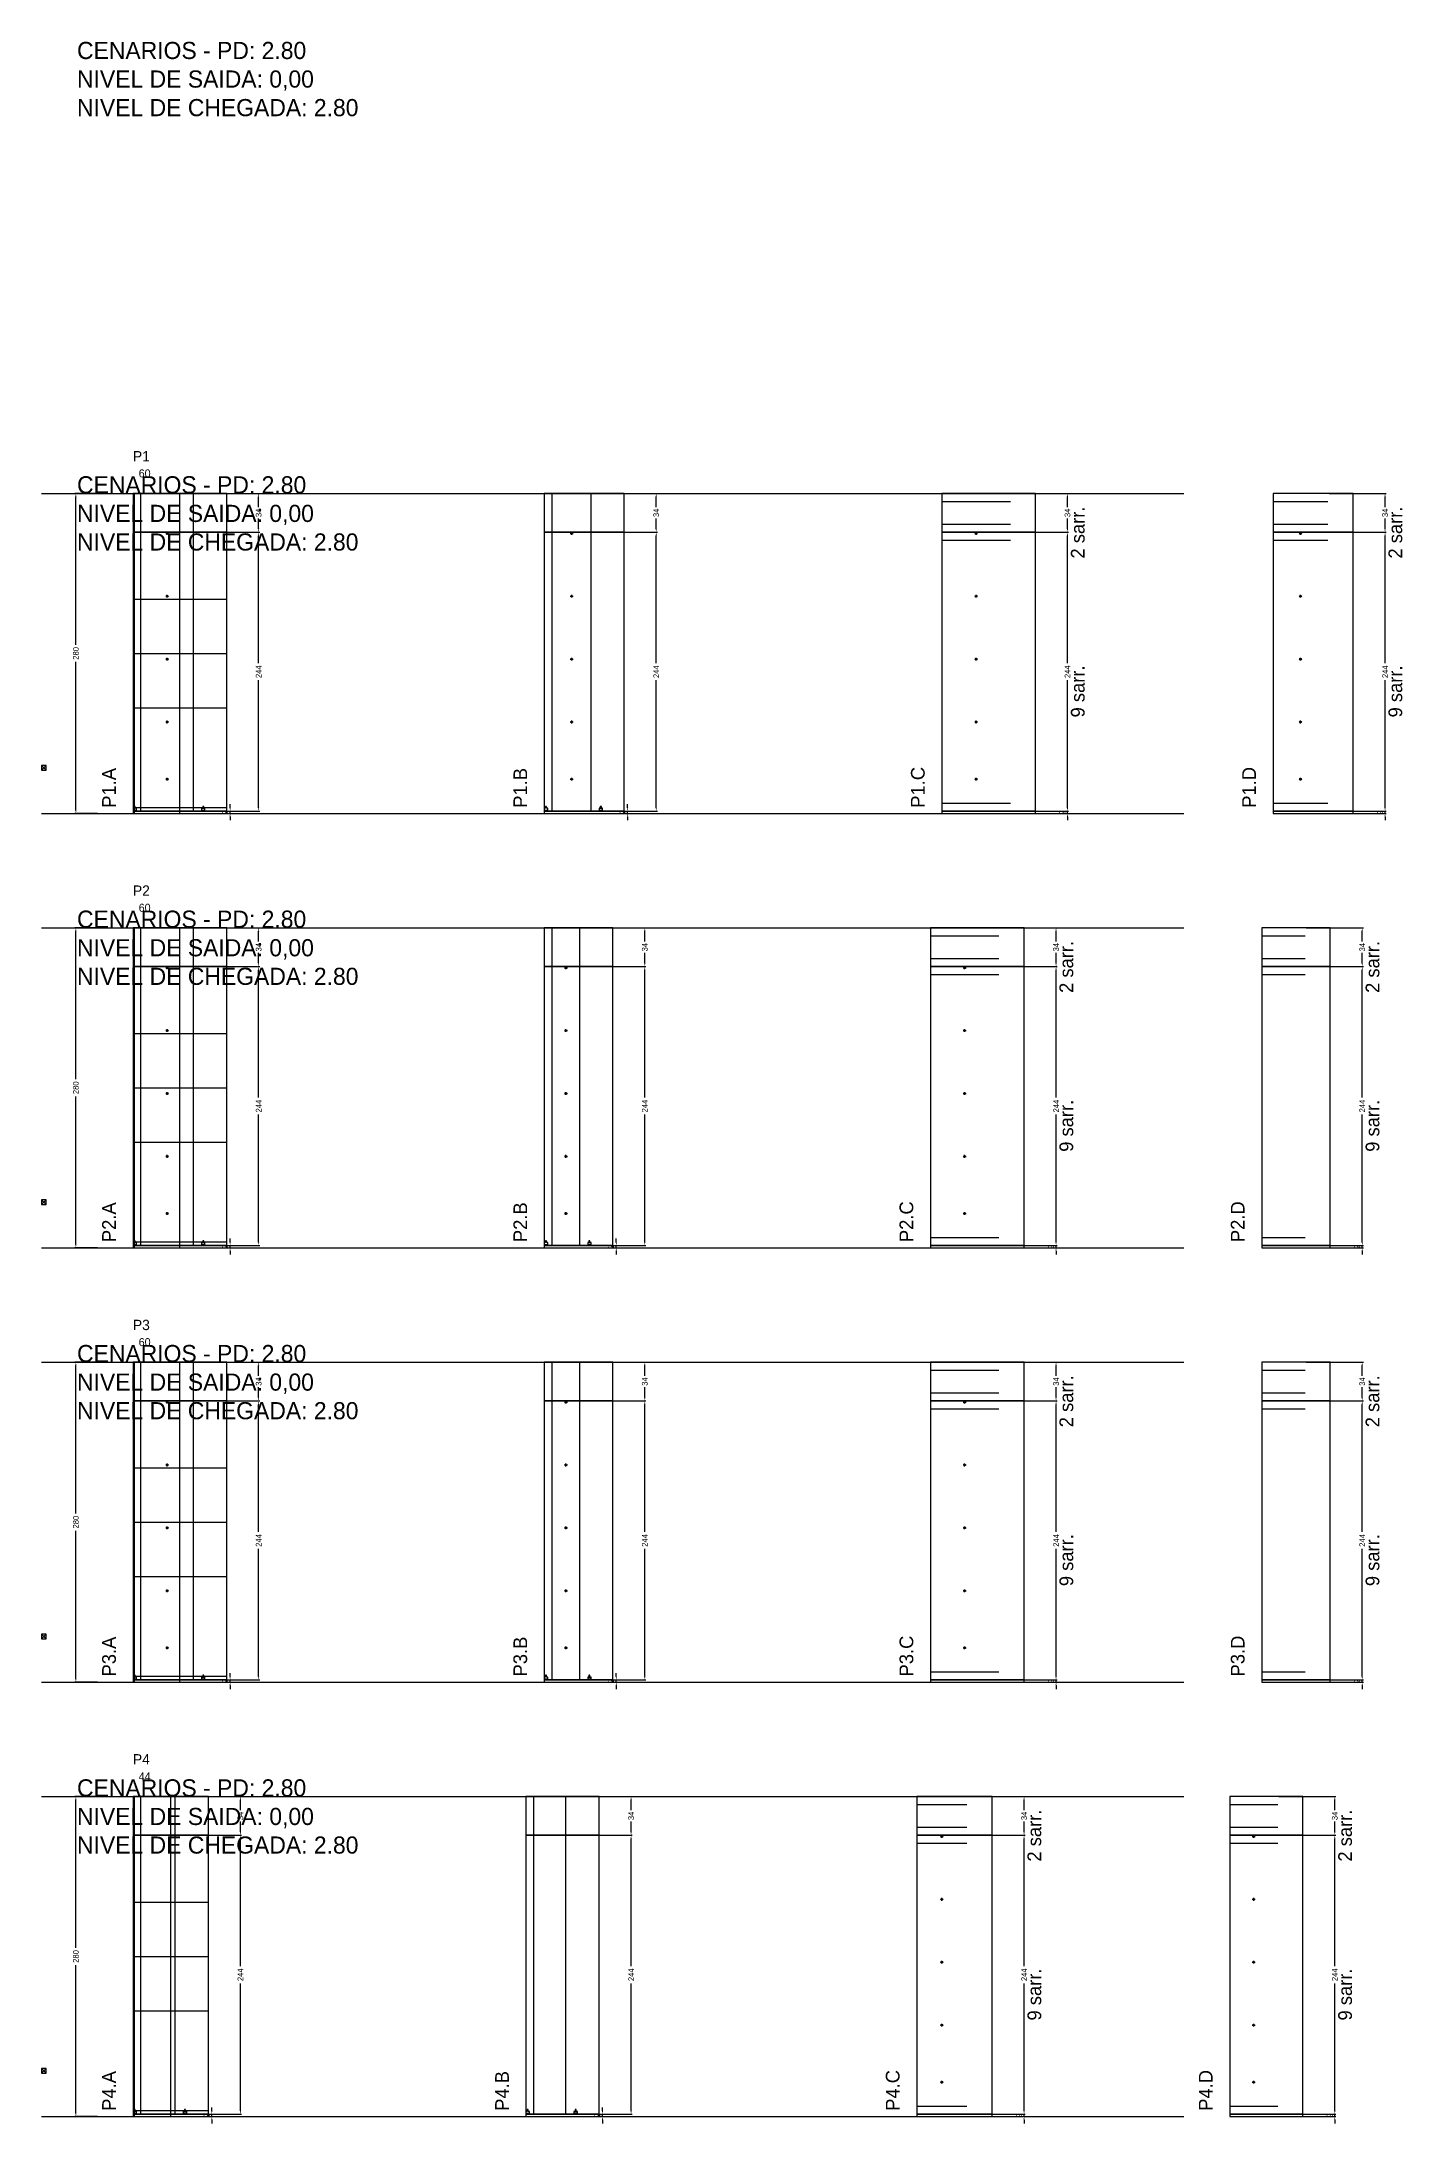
# Model space of a CAD drawing. Header units: centimetres. Extents: x -13000 to 4299, y -7226 to 295.
# Drawn here: x -7000 to -5809, y -1526 to 295 of the extents above; entities that cross this region are included whole.
import ezdxf

# ---------------------------------------------------------------- set-up
doc = ezdxf.new("R2010")
doc.units = ezdxf.units.CM
doc.linetypes.add('DASHED', pattern=[2, -2])
for name, color, linetype in [('CHAPA', 140, 'Continuous'), ('COTA', 241, 'Continuous'), ('COTAS FURACAO', 16, 'Continuous'), ('Madeira', 30, 'Continuous'), ('MEIO_PONT', 160, 'Continuous'), ('NOMENCLATURA', 7, 'Continuous'), ('Nível', 160, 'Continuous'), ('Painéis', 200, 'Continuous'), ('Perfil Metálico', 150, 'Continuous'), ('SARR_2.2x7', 40, 'Continuous'), ('SARRAFO DE PRESSAO', 200, 'Continuous'), ('texto', 7, 'Continuous'), ('TEXTO_GERAL', 7, 'Continuous')]:
    doc.layers.add(name, color=color, linetype=linetype)
doc.dimstyles.new('PAINEL-NOVA', dxfattribs={"dimtxt": 5, "dimasz": 3, "dimexe": 1, "dimexo": 1, "dimgap": 1, "dimtad": 1, "dimcen": 2.5, "dimazin": 3, "dimtfac": 1, "dimtmove": 0, "dimatfit": 3})

# ---------------------------------------------------------------- blocks, each defined once
blk = doc.blocks.new('_CLOSEDFILLED')
at = {"color": 0, "linetype": 'BYBLOCK'}
blk.add_solid([(-1, 0.16), (0, 0), (-1, -0.16)], dxfattribs=at)
blk = doc.blocks.new('*D1')
for p, q in [((-6951, -100), (-6971, -100)), ((-6970, -232.5), (-6970, -103)), ((-6970, -377), (-6970, -247.5)), ((-6951, -380), (-6971, -380))]:
    blk.add_line(p, q)
at = {"layer": 'Defpoints'}
for p in [(-6950, -100), (-6970, -380), (-6950, -380)]:
    blk.add_point(p, dxfattribs=at)
at = {"layer": 'COTA', "xscale": 3, "yscale": 3}
for p, rotation in [((-6970, -100), 90), ((-6970, -380), 270)]:
    blk.add_blockref('_CLOSEDFILLED', p, dxfattribs=dict(at, rotation=rotation))
at = {"layer": 'COTA', "insert": (-6970, -240), "char_height": 5, "attachment_point": 5, "rotation": 90}
blk.add_mtext('280', dxfattribs=at)
blk = doc.blocks.new('MULDURA')
at = {"layer": 'Paineis'}
for p, q in [((0, 0), (4, 4)), ((4, 0), (0, 4))]:
    blk.add_line(p, q, dxfattribs=at)
blk.add_lwpolyline([(0, 0), (4, 0), (4, 4), (0, 4)], close=True, dxfattribs=at)
blk = doc.blocks.new('*D3')
for p, q in [((-6859, -134), (-6809, -134)), ((-6810, -248.5), (-6810, -137)), ((-6810, -375), (-6810, -263.5)), ((-6859, -378), (-6809, -378))]:
    blk.add_line(p, q)
at = {"layer": 'Defpoints'}
for p in [(-6860, -134), (-6860, -378), (-6810, -378)]:
    blk.add_point(p, dxfattribs=at)
at = {"layer": 'COTA', "xscale": 3, "yscale": 3}
for p, rotation in [((-6810, -134), 90), ((-6810, -378), 270)]:
    blk.add_blockref('_CLOSEDFILLED', p, dxfattribs=dict(at, rotation=rotation))
at = {"layer": 'COTA', "insert": (-6810, -256), "char_height": 5, "attachment_point": 5, "rotation": 90}
blk.add_mtext('244', dxfattribs=at)
blk = doc.blocks.new('*D4')
for p, q in [((-6859, -100), (-6809, -100)), ((-6810, -112), (-6810, -103)), ((-6810, -131), (-6810, -122)), ((-6859, -134), (-6809, -134))]:
    blk.add_line(p, q)
at = {"layer": 'Defpoints'}
for p in [(-6860, -100), (-6860, -134), (-6810, -134)]:
    blk.add_point(p, dxfattribs=at)
at = {"layer": 'COTA', "xscale": 3, "yscale": 3}
for p, rotation in [((-6810, -100), 90), ((-6810, -134), 270)]:
    blk.add_blockref('_CLOSEDFILLED', p, dxfattribs=dict(at, rotation=rotation))
at = {"layer": 'COTA', "insert": (-6810, -117), "char_height": 5, "attachment_point": 5, "rotation": 90}
blk.add_mtext('34', dxfattribs=at)
blk = doc.blocks.new('SLIPTEE')
at = {"layer": 'Paineis'}
blk.add_lwpolyline([(0, 0), (3, 0), (3, 1.5), (2, 1.5), (2, 3), (1, 3), (1, 1.5), (0, 1.5)], close=True, dxfattribs=at)
blk = doc.blocks.new('SLIPTDD')
at = {"layer": 'Paineis'}
blk.add_line((0, 1.5), (3, 1.5), dxfattribs=at)
blk.add_lwpolyline([(0, 0), (3, 0), (3, 1.5), (2, 1.5), (2, 3), (1, 3), (1, 1.5), (0, 1.5)], close=True, dxfattribs=at)
blk = doc.blocks.new('furacao')
at = {"layer": 'COTAS FURACAO'}
for p, q in [((-1.2, 0), (1.2, 0)), ((0, -1.2), (0, 1.2))]:
    blk.add_line(p, q, dxfattribs=at)
blk.add_circle((0, 0), 0.8, dxfattribs=at)
blk = doc.blocks.new('*D6')
for p, q in [((-6511, -134), (-6461, -134)), ((-6462, -248.5), (-6462, -137)), ((-6462, -375), (-6462, -263.5)), ((-6511, -378), (-6461, -378))]:
    blk.add_line(p, q)
at = {"layer": 'Defpoints'}
for p in [(-6512, -134), (-6512, -378), (-6462, -378)]:
    blk.add_point(p, dxfattribs=at)
at = {"layer": 'COTA', "xscale": 3, "yscale": 3}
for p, rotation in [((-6462, -134), 90), ((-6462, -378), 270)]:
    blk.add_blockref('_CLOSEDFILLED', p, dxfattribs=dict(at, rotation=rotation))
at = {"layer": 'COTA', "insert": (-6462, -256), "char_height": 5, "attachment_point": 5, "rotation": 90}
blk.add_mtext('244', dxfattribs=at)
blk = doc.blocks.new('*D7')
for p, q in [((-6511, -100), (-6461, -100)), ((-6462, -112), (-6462, -103)), ((-6462, -131), (-6462, -122)), ((-6511, -134), (-6461, -134))]:
    blk.add_line(p, q)
at = {"layer": 'Defpoints'}
for p in [(-6512, -100), (-6512, -134), (-6462, -134)]:
    blk.add_point(p, dxfattribs=at)
at = {"layer": 'COTA', "xscale": 3, "yscale": 3}
for p, rotation in [((-6462, -100), 90), ((-6462, -134), 270)]:
    blk.add_blockref('_CLOSEDFILLED', p, dxfattribs=dict(at, rotation=rotation))
at = {"layer": 'COTA', "insert": (-6462, -117), "char_height": 5, "attachment_point": 5, "rotation": 90}
blk.add_mtext('34', dxfattribs=at)
blk = doc.blocks.new('*D9')
for p, q in [((-6151, -134), (-6101, -134)), ((-6102, -248.5), (-6102, -137)), ((-6102, -375), (-6102, -263.5)), ((-6151, -378), (-6101, -378))]:
    blk.add_line(p, q)
at = {"layer": 'Defpoints'}
for p in [(-6152, -134), (-6152, -378), (-6102, -378)]:
    blk.add_point(p, dxfattribs=at)
at = {"layer": 'COTA', "xscale": 3, "yscale": 3}
for p, rotation in [((-6102, -134), 90), ((-6102, -378), 270)]:
    blk.add_blockref('_CLOSEDFILLED', p, dxfattribs=dict(at, rotation=rotation))
at = {"layer": 'COTA', "insert": (-6102, -256), "char_height": 5, "attachment_point": 5, "rotation": 90}
blk.add_mtext('244', dxfattribs=at)
blk = doc.blocks.new('*D10')
for p, q in [((-6151, -100), (-6101, -100)), ((-6102, -112), (-6102, -103)), ((-6102, -131), (-6102, -122)), ((-6151, -134), (-6101, -134))]:
    blk.add_line(p, q)
at = {"layer": 'Defpoints'}
for p in [(-6152, -100), (-6152, -134), (-6102, -134)]:
    blk.add_point(p, dxfattribs=at)
at = {"layer": 'COTA', "xscale": 3, "yscale": 3}
for p, rotation in [((-6102, -100), 90), ((-6102, -134), 270)]:
    blk.add_blockref('_CLOSEDFILLED', p, dxfattribs=dict(at, rotation=rotation))
at = {"layer": 'COTA', "insert": (-6102, -117), "char_height": 5, "attachment_point": 5, "rotation": 90}
blk.add_mtext('34', dxfattribs=at)
blk = doc.blocks.new('*D12')
for p, q in [((-5873, -134), (-5823, -134)), ((-5824, -248.5), (-5824, -137)), ((-5824, -375), (-5824, -263.5)), ((-5873, -378), (-5823, -378))]:
    blk.add_line(p, q)
at = {"layer": 'Defpoints'}
for p in [(-5874, -134), (-5874, -378), (-5824, -378)]:
    blk.add_point(p, dxfattribs=at)
at = {"layer": 'COTA', "xscale": 3, "yscale": 3}
for p, rotation in [((-5824, -134), 90), ((-5824, -378), 270)]:
    blk.add_blockref('_CLOSEDFILLED', p, dxfattribs=dict(at, rotation=rotation))
at = {"layer": 'COTA', "insert": (-5824, -256), "char_height": 5, "attachment_point": 5, "rotation": 90}
blk.add_mtext('244', dxfattribs=at)
blk = doc.blocks.new('*D13')
for p, q in [((-5873, -100), (-5823, -100)), ((-5824, -112), (-5824, -103)), ((-5824, -131), (-5824, -122)), ((-5873, -134), (-5823, -134))]:
    blk.add_line(p, q)
at = {"layer": 'Defpoints'}
for p in [(-5874, -100), (-5874, -134), (-5824, -134)]:
    blk.add_point(p, dxfattribs=at)
at = {"layer": 'COTA', "xscale": 3, "yscale": 3}
for p, rotation in [((-5824, -100), 90), ((-5824, -134), 270)]:
    blk.add_blockref('_CLOSEDFILLED', p, dxfattribs=dict(at, rotation=rotation))
at = {"layer": 'COTA', "insert": (-5824, -117), "char_height": 5, "attachment_point": 5, "rotation": 90}
blk.add_mtext('34', dxfattribs=at)
blk = doc.blocks.new('*D35')
for p, q in [((-6951, -480), (-6971, -480)), ((-6970, -612.5), (-6970, -483)), ((-6970, -757), (-6970, -627.5)), ((-6951, -760), (-6971, -760))]:
    blk.add_line(p, q)
at = {"layer": 'Defpoints'}
for p in [(-6950, -480), (-6970, -760), (-6950, -760)]:
    blk.add_point(p, dxfattribs=at)
at = {"layer": 'COTA', "xscale": 3, "yscale": 3}
for p, rotation in [((-6970, -480), 90), ((-6970, -760), 270)]:
    blk.add_blockref('_CLOSEDFILLED', p, dxfattribs=dict(at, rotation=rotation))
at = {"layer": 'COTA', "insert": (-6970, -620), "char_height": 5, "attachment_point": 5, "rotation": 90}
blk.add_mtext('280', dxfattribs=at)
blk = doc.blocks.new('*D37')
for p, q in [((-6859, -514), (-6809, -514)), ((-6810, -628.5), (-6810, -517)), ((-6810, -755), (-6810, -643.5)), ((-6859, -758), (-6809, -758))]:
    blk.add_line(p, q)
at = {"layer": 'Defpoints'}
for p in [(-6860, -514), (-6860, -758), (-6810, -758)]:
    blk.add_point(p, dxfattribs=at)
at = {"layer": 'COTA', "xscale": 3, "yscale": 3}
for p, rotation in [((-6810, -514), 90), ((-6810, -758), 270)]:
    blk.add_blockref('_CLOSEDFILLED', p, dxfattribs=dict(at, rotation=rotation))
at = {"layer": 'COTA', "insert": (-6810, -636), "char_height": 5, "attachment_point": 5, "rotation": 90}
blk.add_mtext('244', dxfattribs=at)
blk = doc.blocks.new('*D38')
for p, q in [((-6859, -480), (-6809, -480)), ((-6810, -492), (-6810, -483)), ((-6810, -511), (-6810, -502)), ((-6859, -514), (-6809, -514))]:
    blk.add_line(p, q)
at = {"layer": 'Defpoints'}
for p in [(-6860, -480), (-6860, -514), (-6810, -514)]:
    blk.add_point(p, dxfattribs=at)
at = {"layer": 'COTA', "xscale": 3, "yscale": 3}
for p, rotation in [((-6810, -480), 90), ((-6810, -514), 270)]:
    blk.add_blockref('_CLOSEDFILLED', p, dxfattribs=dict(at, rotation=rotation))
at = {"layer": 'COTA', "insert": (-6810, -497), "char_height": 5, "attachment_point": 5, "rotation": 90}
blk.add_mtext('34', dxfattribs=at)
blk = doc.blocks.new('*D40')
for p, q in [((-6521, -514), (-6471, -514)), ((-6472, -628.5), (-6472, -517)), ((-6472, -755), (-6472, -643.5)), ((-6521, -758), (-6471, -758))]:
    blk.add_line(p, q)
at = {"layer": 'Defpoints'}
for p in [(-6522, -514), (-6522, -758), (-6472, -758)]:
    blk.add_point(p, dxfattribs=at)
at = {"layer": 'COTA', "xscale": 3, "yscale": 3}
for p, rotation in [((-6472, -514), 90), ((-6472, -758), 270)]:
    blk.add_blockref('_CLOSEDFILLED', p, dxfattribs=dict(at, rotation=rotation))
at = {"layer": 'COTA', "insert": (-6472, -636), "char_height": 5, "attachment_point": 5, "rotation": 90}
blk.add_mtext('244', dxfattribs=at)
blk = doc.blocks.new('*D41')
for p, q in [((-6521, -480), (-6471, -480)), ((-6472, -492), (-6472, -483)), ((-6472, -511), (-6472, -502)), ((-6521, -514), (-6471, -514))]:
    blk.add_line(p, q)
at = {"layer": 'Defpoints'}
for p in [(-6522, -480), (-6522, -514), (-6472, -514)]:
    blk.add_point(p, dxfattribs=at)
at = {"layer": 'COTA', "xscale": 3, "yscale": 3}
for p, rotation in [((-6472, -480), 90), ((-6472, -514), 270)]:
    blk.add_blockref('_CLOSEDFILLED', p, dxfattribs=dict(at, rotation=rotation))
at = {"layer": 'COTA', "insert": (-6472, -497), "char_height": 5, "attachment_point": 5, "rotation": 90}
blk.add_mtext('34', dxfattribs=at)
blk = doc.blocks.new('*D43')
for p, q in [((-6161, -514), (-6111, -514)), ((-6112, -628.5), (-6112, -517)), ((-6112, -755), (-6112, -643.5)), ((-6161, -758), (-6111, -758))]:
    blk.add_line(p, q)
at = {"layer": 'Defpoints'}
for p in [(-6162, -514), (-6162, -758), (-6112, -758)]:
    blk.add_point(p, dxfattribs=at)
at = {"layer": 'COTA', "xscale": 3, "yscale": 3}
for p, rotation in [((-6112, -514), 90), ((-6112, -758), 270)]:
    blk.add_blockref('_CLOSEDFILLED', p, dxfattribs=dict(at, rotation=rotation))
at = {"layer": 'COTA', "insert": (-6112, -636), "char_height": 5, "attachment_point": 5, "rotation": 90}
blk.add_mtext('244', dxfattribs=at)
blk = doc.blocks.new('*D44')
for p, q in [((-6161, -480), (-6111, -480)), ((-6112, -492), (-6112, -483)), ((-6112, -511), (-6112, -502)), ((-6161, -514), (-6111, -514))]:
    blk.add_line(p, q)
at = {"layer": 'Defpoints'}
for p in [(-6162, -480), (-6162, -514), (-6112, -514)]:
    blk.add_point(p, dxfattribs=at)
at = {"layer": 'COTA', "xscale": 3, "yscale": 3}
for p, rotation in [((-6112, -480), 90), ((-6112, -514), 270)]:
    blk.add_blockref('_CLOSEDFILLED', p, dxfattribs=dict(at, rotation=rotation))
at = {"layer": 'COTA', "insert": (-6112, -497), "char_height": 5, "attachment_point": 5, "rotation": 90}
blk.add_mtext('34', dxfattribs=at)
blk = doc.blocks.new('*D46')
for p, q in [((-5893, -514), (-5843, -514)), ((-5844, -628.5), (-5844, -517)), ((-5844, -755), (-5844, -643.5)), ((-5893, -758), (-5843, -758))]:
    blk.add_line(p, q)
at = {"layer": 'Defpoints'}
for p in [(-5894, -514), (-5894, -758), (-5844, -758)]:
    blk.add_point(p, dxfattribs=at)
at = {"layer": 'COTA', "xscale": 3, "yscale": 3}
for p, rotation in [((-5844, -514), 90), ((-5844, -758), 270)]:
    blk.add_blockref('_CLOSEDFILLED', p, dxfattribs=dict(at, rotation=rotation))
at = {"layer": 'COTA', "insert": (-5844, -636), "char_height": 5, "attachment_point": 5, "rotation": 90}
blk.add_mtext('244', dxfattribs=at)
blk = doc.blocks.new('*D47')
for p, q in [((-5893, -480), (-5843, -480)), ((-5844, -492), (-5844, -483)), ((-5844, -511), (-5844, -502)), ((-5893, -514), (-5843, -514))]:
    blk.add_line(p, q)
at = {"layer": 'Defpoints'}
for p in [(-5894, -480), (-5894, -514), (-5844, -514)]:
    blk.add_point(p, dxfattribs=at)
at = {"layer": 'COTA', "xscale": 3, "yscale": 3}
for p, rotation in [((-5844, -480), 90), ((-5844, -514), 270)]:
    blk.add_blockref('_CLOSEDFILLED', p, dxfattribs=dict(at, rotation=rotation))
at = {"layer": 'COTA', "insert": (-5844, -497), "char_height": 5, "attachment_point": 5, "rotation": 90}
blk.add_mtext('34', dxfattribs=at)
blk = doc.blocks.new('*D69')
for p, q in [((-6951, -860), (-6971, -860)), ((-6970, -992.5), (-6970, -863)), ((-6970, -1137), (-6970, -1007.5)), ((-6951, -1140), (-6971, -1140))]:
    blk.add_line(p, q)
at = {"layer": 'Defpoints'}
for p in [(-6950, -860), (-6970, -1140), (-6950, -1140)]:
    blk.add_point(p, dxfattribs=at)
at = {"layer": 'COTA', "xscale": 3, "yscale": 3}
for p, rotation in [((-6970, -860), 90), ((-6970, -1140), 270)]:
    blk.add_blockref('_CLOSEDFILLED', p, dxfattribs=dict(at, rotation=rotation))
at = {"layer": 'COTA', "insert": (-6970, -1000), "char_height": 5, "attachment_point": 5, "rotation": 90}
blk.add_mtext('280', dxfattribs=at)
blk = doc.blocks.new('*D71')
for p, q in [((-6859, -894), (-6809, -894)), ((-6810, -1008.5), (-6810, -897)), ((-6810, -1135), (-6810, -1023.5)), ((-6859, -1138), (-6809, -1138))]:
    blk.add_line(p, q)
at = {"layer": 'Defpoints'}
for p in [(-6860, -894), (-6860, -1138), (-6810, -1138)]:
    blk.add_point(p, dxfattribs=at)
at = {"layer": 'COTA', "xscale": 3, "yscale": 3}
for p, rotation in [((-6810, -894), 90), ((-6810, -1138), 270)]:
    blk.add_blockref('_CLOSEDFILLED', p, dxfattribs=dict(at, rotation=rotation))
at = {"layer": 'COTA', "insert": (-6810, -1016), "char_height": 5, "attachment_point": 5, "rotation": 90}
blk.add_mtext('244', dxfattribs=at)
blk = doc.blocks.new('*D72')
for p, q in [((-6859, -860), (-6809, -860)), ((-6810, -872), (-6810, -863)), ((-6810, -891), (-6810, -882)), ((-6859, -894), (-6809, -894))]:
    blk.add_line(p, q)
at = {"layer": 'Defpoints'}
for p in [(-6860, -860), (-6860, -894), (-6810, -894)]:
    blk.add_point(p, dxfattribs=at)
at = {"layer": 'COTA', "xscale": 3, "yscale": 3}
for p, rotation in [((-6810, -860), 90), ((-6810, -894), 270)]:
    blk.add_blockref('_CLOSEDFILLED', p, dxfattribs=dict(at, rotation=rotation))
at = {"layer": 'COTA', "insert": (-6810, -877), "char_height": 5, "attachment_point": 5, "rotation": 90}
blk.add_mtext('34', dxfattribs=at)
blk = doc.blocks.new('*D74')
for p, q in [((-6521, -894), (-6471, -894)), ((-6472, -1008.5), (-6472, -897)), ((-6472, -1135), (-6472, -1023.5)), ((-6521, -1138), (-6471, -1138))]:
    blk.add_line(p, q)
at = {"layer": 'Defpoints'}
for p in [(-6522, -894), (-6522, -1138), (-6472, -1138)]:
    blk.add_point(p, dxfattribs=at)
at = {"layer": 'COTA', "xscale": 3, "yscale": 3}
for p, rotation in [((-6472, -894), 90), ((-6472, -1138), 270)]:
    blk.add_blockref('_CLOSEDFILLED', p, dxfattribs=dict(at, rotation=rotation))
at = {"layer": 'COTA', "insert": (-6472, -1016), "char_height": 5, "attachment_point": 5, "rotation": 90}
blk.add_mtext('244', dxfattribs=at)
blk = doc.blocks.new('*D75')
for p, q in [((-6521, -860), (-6471, -860)), ((-6472, -872), (-6472, -863)), ((-6472, -891), (-6472, -882)), ((-6521, -894), (-6471, -894))]:
    blk.add_line(p, q)
at = {"layer": 'Defpoints'}
for p in [(-6522, -860), (-6522, -894), (-6472, -894)]:
    blk.add_point(p, dxfattribs=at)
at = {"layer": 'COTA', "xscale": 3, "yscale": 3}
for p, rotation in [((-6472, -860), 90), ((-6472, -894), 270)]:
    blk.add_blockref('_CLOSEDFILLED', p, dxfattribs=dict(at, rotation=rotation))
at = {"layer": 'COTA', "insert": (-6472, -877), "char_height": 5, "attachment_point": 5, "rotation": 90}
blk.add_mtext('34', dxfattribs=at)
blk = doc.blocks.new('*D77')
for p, q in [((-6161, -894), (-6111, -894)), ((-6112, -1008.5), (-6112, -897)), ((-6112, -1135), (-6112, -1023.5)), ((-6161, -1138), (-6111, -1138))]:
    blk.add_line(p, q)
at = {"layer": 'Defpoints'}
for p in [(-6162, -894), (-6162, -1138), (-6112, -1138)]:
    blk.add_point(p, dxfattribs=at)
at = {"layer": 'COTA', "xscale": 3, "yscale": 3}
for p, rotation in [((-6112, -894), 90), ((-6112, -1138), 270)]:
    blk.add_blockref('_CLOSEDFILLED', p, dxfattribs=dict(at, rotation=rotation))
at = {"layer": 'COTA', "insert": (-6112, -1016), "char_height": 5, "attachment_point": 5, "rotation": 90}
blk.add_mtext('244', dxfattribs=at)
blk = doc.blocks.new('*D78')
for p, q in [((-6161, -860), (-6111, -860)), ((-6112, -872), (-6112, -863)), ((-6112, -891), (-6112, -882)), ((-6161, -894), (-6111, -894))]:
    blk.add_line(p, q)
at = {"layer": 'Defpoints'}
for p in [(-6162, -860), (-6162, -894), (-6112, -894)]:
    blk.add_point(p, dxfattribs=at)
at = {"layer": 'COTA', "xscale": 3, "yscale": 3}
for p, rotation in [((-6112, -860), 90), ((-6112, -894), 270)]:
    blk.add_blockref('_CLOSEDFILLED', p, dxfattribs=dict(at, rotation=rotation))
at = {"layer": 'COTA', "insert": (-6112, -877), "char_height": 5, "attachment_point": 5, "rotation": 90}
blk.add_mtext('34', dxfattribs=at)
blk = doc.blocks.new('*D80')
for p, q in [((-5893, -894), (-5843, -894)), ((-5844, -1008.5), (-5844, -897)), ((-5844, -1135), (-5844, -1023.5)), ((-5893, -1138), (-5843, -1138))]:
    blk.add_line(p, q)
at = {"layer": 'Defpoints'}
for p in [(-5894, -894), (-5894, -1138), (-5844, -1138)]:
    blk.add_point(p, dxfattribs=at)
at = {"layer": 'COTA', "xscale": 3, "yscale": 3}
for p, rotation in [((-5844, -894), 90), ((-5844, -1138), 270)]:
    blk.add_blockref('_CLOSEDFILLED', p, dxfattribs=dict(at, rotation=rotation))
at = {"layer": 'COTA', "insert": (-5844, -1016), "char_height": 5, "attachment_point": 5, "rotation": 90}
blk.add_mtext('244', dxfattribs=at)
blk = doc.blocks.new('*D81')
for p, q in [((-5893, -860), (-5843, -860)), ((-5844, -872), (-5844, -863)), ((-5844, -891), (-5844, -882)), ((-5893, -894), (-5843, -894))]:
    blk.add_line(p, q)
at = {"layer": 'Defpoints'}
for p in [(-5894, -860), (-5894, -894), (-5844, -894)]:
    blk.add_point(p, dxfattribs=at)
at = {"layer": 'COTA', "xscale": 3, "yscale": 3}
for p, rotation in [((-5844, -860), 90), ((-5844, -894), 270)]:
    blk.add_blockref('_CLOSEDFILLED', p, dxfattribs=dict(at, rotation=rotation))
at = {"layer": 'COTA', "insert": (-5844, -877), "char_height": 5, "attachment_point": 5, "rotation": 90}
blk.add_mtext('34', dxfattribs=at)
blk = doc.blocks.new('*D103')
for p, q in [((-6951, -1240), (-6971, -1240)), ((-6970, -1372.5), (-6970, -1243)), ((-6970, -1517), (-6970, -1387.5)), ((-6951, -1520), (-6971, -1520))]:
    blk.add_line(p, q)
at = {"layer": 'Defpoints'}
for p in [(-6950, -1240), (-6970, -1520), (-6950, -1520)]:
    blk.add_point(p, dxfattribs=at)
at = {"layer": 'COTA', "xscale": 3, "yscale": 3}
for p, rotation in [((-6970, -1240), 90), ((-6970, -1520), 270)]:
    blk.add_blockref('_CLOSEDFILLED', p, dxfattribs=dict(at, rotation=rotation))
at = {"layer": 'COTA', "insert": (-6970, -1380), "char_height": 5, "attachment_point": 5, "rotation": 90}
blk.add_mtext('280', dxfattribs=at)
blk = doc.blocks.new('*D105')
for p, q in [((-6875, -1274), (-6825, -1274)), ((-6826, -1388.5), (-6826, -1277)), ((-6826, -1515), (-6826, -1403.5)), ((-6875, -1518), (-6825, -1518))]:
    blk.add_line(p, q)
at = {"layer": 'Defpoints'}
for p in [(-6876, -1274), (-6876, -1518), (-6826, -1518)]:
    blk.add_point(p, dxfattribs=at)
at = {"layer": 'COTA', "xscale": 3, "yscale": 3}
for p, rotation in [((-6826, -1274), 90), ((-6826, -1518), 270)]:
    blk.add_blockref('_CLOSEDFILLED', p, dxfattribs=dict(at, rotation=rotation))
at = {"layer": 'COTA', "insert": (-6826, -1396), "char_height": 5, "attachment_point": 5, "rotation": 90}
blk.add_mtext('244', dxfattribs=at)
blk = doc.blocks.new('*D106')
for p, q in [((-6875, -1240), (-6825, -1240)), ((-6826, -1252), (-6826, -1243)), ((-6875, -1274), (-6825, -1274)), ((-6826, -1271), (-6826, -1262))]:
    blk.add_line(p, q)
at = {"layer": 'Defpoints'}
for p in [(-6876, -1240), (-6876, -1274), (-6826, -1274)]:
    blk.add_point(p, dxfattribs=at)
at = {"layer": 'COTA', "xscale": 3, "yscale": 3}
for p, rotation in [((-6826, -1240), 90), ((-6826, -1274), 270)]:
    blk.add_blockref('_CLOSEDFILLED', p, dxfattribs=dict(at, rotation=rotation))
at = {"layer": 'COTA', "insert": (-6826, -1257), "char_height": 5, "attachment_point": 5, "rotation": 90}
blk.add_mtext('34', dxfattribs=at)
blk = doc.blocks.new('*D108')
for p, q in [((-6533, -1274), (-6483, -1274)), ((-6484, -1388.5), (-6484, -1277)), ((-6484, -1515), (-6484, -1403.5)), ((-6533, -1518), (-6483, -1518))]:
    blk.add_line(p, q)
at = {"layer": 'Defpoints'}
for p in [(-6534, -1274), (-6534, -1518), (-6484, -1518)]:
    blk.add_point(p, dxfattribs=at)
at = {"layer": 'COTA', "xscale": 3, "yscale": 3}
for p, rotation in [((-6484, -1274), 90), ((-6484, -1518), 270)]:
    blk.add_blockref('_CLOSEDFILLED', p, dxfattribs=dict(at, rotation=rotation))
at = {"layer": 'COTA', "insert": (-6484, -1396), "char_height": 5, "attachment_point": 5, "rotation": 90}
blk.add_mtext('244', dxfattribs=at)
blk = doc.blocks.new('*D109')
for p, q in [((-6533, -1240), (-6483, -1240)), ((-6484, -1252), (-6484, -1243)), ((-6533, -1274), (-6483, -1274)), ((-6484, -1271), (-6484, -1262))]:
    blk.add_line(p, q)
at = {"layer": 'Defpoints'}
for p in [(-6534, -1240), (-6534, -1274), (-6484, -1274)]:
    blk.add_point(p, dxfattribs=at)
at = {"layer": 'COTA', "xscale": 3, "yscale": 3}
for p, rotation in [((-6484, -1240), 90), ((-6484, -1274), 270)]:
    blk.add_blockref('_CLOSEDFILLED', p, dxfattribs=dict(at, rotation=rotation))
at = {"layer": 'COTA', "insert": (-6484, -1257), "char_height": 5, "attachment_point": 5, "rotation": 90}
blk.add_mtext('34', dxfattribs=at)
blk = doc.blocks.new('*D111')
for p, q in [((-6189, -1274), (-6139, -1274)), ((-6140, -1388.5), (-6140, -1277)), ((-6140, -1515), (-6140, -1403.5)), ((-6189, -1518), (-6139, -1518))]:
    blk.add_line(p, q)
at = {"layer": 'Defpoints'}
for p in [(-6190, -1274), (-6190, -1518), (-6140, -1518)]:
    blk.add_point(p, dxfattribs=at)
at = {"layer": 'COTA', "xscale": 3, "yscale": 3}
for p, rotation in [((-6140, -1274), 90), ((-6140, -1518), 270)]:
    blk.add_blockref('_CLOSEDFILLED', p, dxfattribs=dict(at, rotation=rotation))
at = {"layer": 'COTA', "insert": (-6140, -1396), "char_height": 5, "attachment_point": 5, "rotation": 90}
blk.add_mtext('244', dxfattribs=at)
blk = doc.blocks.new('*D112')
for p, q in [((-6189, -1240), (-6139, -1240)), ((-6140, -1252), (-6140, -1243)), ((-6189, -1274), (-6139, -1274)), ((-6140, -1271), (-6140, -1262))]:
    blk.add_line(p, q)
at = {"layer": 'Defpoints'}
for p in [(-6190, -1240), (-6190, -1274), (-6140, -1274)]:
    blk.add_point(p, dxfattribs=at)
at = {"layer": 'COTA', "xscale": 3, "yscale": 3}
for p, rotation in [((-6140, -1240), 90), ((-6140, -1274), 270)]:
    blk.add_blockref('_CLOSEDFILLED', p, dxfattribs=dict(at, rotation=rotation))
at = {"layer": 'COTA', "insert": (-6140, -1257), "char_height": 5, "attachment_point": 5, "rotation": 90}
blk.add_mtext('34', dxfattribs=at)
blk = doc.blocks.new('*D114')
for p, q in [((-5917, -1274), (-5867, -1274)), ((-5868, -1388.5), (-5868, -1277)), ((-5868, -1515), (-5868, -1403.5)), ((-5917, -1518), (-5867, -1518))]:
    blk.add_line(p, q)
at = {"layer": 'Defpoints'}
for p in [(-5918, -1274), (-5918, -1518), (-5868, -1518)]:
    blk.add_point(p, dxfattribs=at)
at = {"layer": 'COTA', "xscale": 3, "yscale": 3}
for p, rotation in [((-5868, -1274), 90), ((-5868, -1518), 270)]:
    blk.add_blockref('_CLOSEDFILLED', p, dxfattribs=dict(at, rotation=rotation))
at = {"layer": 'COTA', "insert": (-5868, -1396), "char_height": 5, "attachment_point": 5, "rotation": 90}
blk.add_mtext('244', dxfattribs=at)
blk = doc.blocks.new('*D115')
for p, q in [((-5917, -1240), (-5867, -1240)), ((-5868, -1252), (-5868, -1243)), ((-5917, -1274), (-5867, -1274)), ((-5868, -1271), (-5868, -1262))]:
    blk.add_line(p, q)
at = {"layer": 'Defpoints'}
for p in [(-5918, -1240), (-5918, -1274), (-5868, -1274)]:
    blk.add_point(p, dxfattribs=at)
at = {"layer": 'COTA', "xscale": 3, "yscale": 3}
for p, rotation in [((-5868, -1240), 90), ((-5868, -1274), 270)]:
    blk.add_blockref('_CLOSEDFILLED', p, dxfattribs=dict(at, rotation=rotation))
at = {"layer": 'COTA', "insert": (-5868, -1257), "char_height": 5, "attachment_point": 5, "rotation": 90}
blk.add_mtext('34', dxfattribs=at)

msp = doc.modelspace()

# ---------------------------------------------------------------- linework, layer by layer
at = {"layer": 'CHAPA'}
for points in [[(-6920, -380), (-6918.8, -380), (-6918.8, -100), (-6920, -100)], [(-6920, -760), (-6918.8, -760), (-6918.8, -480), (-6920, -480)], [(-6920, -1140), (-6918.8, -1140), (-6918.8, -860), (-6920, -860)], [(-6920, -1520), (-6918.8, -1520), (-6918.8, -1240), (-6920, -1240)]]:
    msp.add_lwpolyline(points, close=True, dxfattribs=at)
at = {"layer": 'Madeira'}
for points in [[(-6920, -192.4), (-6838, -192.4)], [(-6920, -287.6), (-6838, -287.6)], [(-6920, -572.4), (-6838, -572.4)], [(-6920, -667.6), (-6838, -667.6)], [(-6920, -952.4), (-6838, -952.4)], [(-6920, -1047.6), (-6838, -1047.6)], [(-6920, -1332.4), (-6854, -1332.4)], [(-6920, -1427.6), (-6854, -1427.6)]]:
    msp.add_lwpolyline(points, dxfattribs=at)
at = {"layer": 'MEIO_PONT'}
for points in [[(-6920, -240), (-6838, -240)], [(-6920, -620), (-6838, -620)], [(-6920, -1000), (-6838, -1000)], [(-6920, -1380), (-6854, -1380)]]:
    msp.add_lwpolyline(points, dxfattribs=at)
at = {"layer": 'Nível', "linetype": 'DASHED'}
for points in [[(-7000, -100), (-6000, -100)], [(-7000, -380), (-6000, -380)], [(-7000, -480), (-6000, -480)], [(-7000, -760), (-6000, -760)], [(-7000, -860), (-6000, -860)], [(-7000, -1140), (-6000, -1140)], [(-7000, -1240), (-6000, -1240)], [(-7000, -1520), (-6000, -1520)]]:
    msp.add_lwpolyline(points, dxfattribs=at)
at = {"layer": 'Painéis'}
for points in [[(-6920, -134), (-6838, -134), (-6838, -100), (-6920, -100)], [(-6920, -380), (-6838, -380), (-6838, -100), (-6920, -100)], [(-6560, -134), (-6490, -134), (-6490, -100), (-6560, -100)], [(-6212, -134), (-6130, -134), (-6130, -100), (-6212, -100)], [(-5922, -134), (-5852, -134), (-5852, -100), (-5922, -100)], [(-6920, -378), (-6838, -378), (-6838, -134), (-6920, -134)], [(-6560, -378), (-6490, -378), (-6490, -134), (-6560, -134)], [(-6212, -378), (-6130, -378), (-6130, -134), (-6212, -134)], [(-5922, -378), (-5852, -378), (-5852, -134), (-5922, -134)], [(-6920, -380), (-6838, -380), (-6838, -378), (-6920, -378)], [(-6560, -380), (-6490, -380), (-6490, -378), (-6560, -378)], [(-6212, -380), (-6130, -380), (-6130, -378), (-6212, -378)], [(-5922, -380), (-5852, -380), (-5852, -378), (-5922, -378)], [(-6920, -514), (-6838, -514), (-6838, -480), (-6920, -480)], [(-6920, -760), (-6838, -760), (-6838, -480), (-6920, -480)], [(-6560, -514), (-6500, -514), (-6500, -480), (-6560, -480)], [(-6222, -514), (-6140, -514), (-6140, -480), (-6222, -480)], [(-5932, -514), (-5872, -514), (-5872, -480), (-5932, -480)], [(-6920, -758), (-6838, -758), (-6838, -514), (-6920, -514)], [(-6560, -758), (-6500, -758), (-6500, -514), (-6560, -514)], [(-6222, -758), (-6140, -758), (-6140, -514), (-6222, -514)], [(-5932, -758), (-5872, -758), (-5872, -514), (-5932, -514)], [(-6920, -760), (-6838, -760), (-6838, -758), (-6920, -758)], [(-6560, -760), (-6500, -760), (-6500, -758), (-6560, -758)], [(-6222, -760), (-6140, -760), (-6140, -758), (-6222, -758)], [(-5932, -760), (-5872, -760), (-5872, -758), (-5932, -758)], [(-6920, -894), (-6838, -894), (-6838, -860), (-6920, -860)], [(-6920, -1140), (-6838, -1140), (-6838, -860), (-6920, -860)], [(-6560, -894), (-6500, -894), (-6500, -860), (-6560, -860)], [(-6222, -894), (-6140, -894), (-6140, -860), (-6222, -860)], [(-5932, -894), (-5872, -894), (-5872, -860), (-5932, -860)], [(-6920, -1138), (-6838, -1138), (-6838, -894), (-6920, -894)], [(-6560, -1138), (-6500, -1138), (-6500, -894), (-6560, -894)], [(-6222, -1138), (-6140, -1138), (-6140, -894), (-6222, -894)], [(-5932, -1138), (-5872, -1138), (-5872, -894), (-5932, -894)], [(-6920, -1140), (-6838, -1140), (-6838, -1138), (-6920, -1138)], [(-6560, -1140), (-6500, -1140), (-6500, -1138), (-6560, -1138)], [(-6222, -1140), (-6140, -1140), (-6140, -1138), (-6222, -1138)], [(-5932, -1140), (-5872, -1140), (-5872, -1138), (-5932, -1138)], [(-6920, -1274), (-6854, -1274), (-6854, -1240), (-6920, -1240)], [(-6920, -1520), (-6854, -1520), (-6854, -1240), (-6920, -1240)], [(-6576, -1274), (-6512, -1274), (-6512, -1240), (-6576, -1240)], [(-6234, -1274), (-6168, -1274), (-6168, -1240), (-6234, -1240)], [(-5960, -1274), (-5896, -1274), (-5896, -1240), (-5960, -1240)], [(-6920, -1518), (-6854, -1518), (-6854, -1274), (-6920, -1274)], [(-6576, -1518), (-6512, -1518), (-6512, -1274), (-6576, -1274)], [(-6234, -1518), (-6168, -1518), (-6168, -1274), (-6234, -1274)], [(-5960, -1518), (-5896, -1518), (-5896, -1274), (-5960, -1274)], [(-6920, -1520), (-6854, -1520), (-6854, -1518), (-6920, -1518)], [(-6576, -1520), (-6512, -1520), (-6512, -1518), (-6576, -1518)], [(-6234, -1520), (-6168, -1520), (-6168, -1518), (-6234, -1518)], [(-5960, -1520), (-5896, -1520), (-5896, -1518), (-5960, -1518)]]:
    msp.add_lwpolyline(points, close=True, dxfattribs=at)
at = {"layer": 'Perfil Metálico'}
for p, q in [((-6879, -380), (-6879, -100)), ((-6879, -760), (-6879, -480)), ((-6879, -1140), (-6879, -860)), ((-6887, -1520), (-6887, -1240))]:
    msp.add_line(p, q, dxfattribs=at)
at = {"layer": 'SARR_2.2x7'}
for points in [[(-6913, -134), (-6913, -100)], [(-6867, -134), (-6867, -100)], [(-6553, -134), (-6553, -100)], [(-6519, -134), (-6519, -100)], [(-6212, -107), (-6152, -107)], [(-5922, -107), (-5874, -107)], [(-6212, -127), (-6152, -127)], [(-5922, -127), (-5874, -127)], [(-6212, -141), (-6152, -141)], [(-5922, -141), (-5874, -141)], [(-6212, -371), (-6152, -371)], [(-5922, -371), (-5874, -371)], [(-6913, -514), (-6913, -480)], [(-6867, -514), (-6867, -480)], [(-6553, -514), (-6553, -480)], [(-6529, -514), (-6529, -480)], [(-6222, -487), (-6162, -487)], [(-5932, -487), (-5894, -487)], [(-6222, -507), (-6162, -507)], [(-5932, -507), (-5894, -507)], [(-6222, -521), (-6162, -521)], [(-5932, -521), (-5894, -521)], [(-6222, -751), (-6162, -751)], [(-5932, -751), (-5894, -751)], [(-6913, -894), (-6913, -860)], [(-6867, -894), (-6867, -860)], [(-6553, -894), (-6553, -860)], [(-6529, -894), (-6529, -860)], [(-6222, -867), (-6162, -867)], [(-5932, -867), (-5894, -867)], [(-6222, -887), (-6162, -887)], [(-5932, -887), (-5894, -887)], [(-6222, -901), (-6162, -901)], [(-5932, -901), (-5894, -901)], [(-6222, -1131), (-6162, -1131)], [(-5932, -1131), (-5894, -1131)], [(-6913, -1274), (-6913, -1240)], [(-6883, -1274), (-6883, -1240)], [(-6569, -1274), (-6569, -1240)], [(-6541, -1274), (-6541, -1240)], [(-6234, -1247), (-6190, -1247)], [(-5960, -1247), (-5918, -1247)], [(-6234, -1267), (-6190, -1267)], [(-5960, -1267), (-5918, -1267)], [(-6234, -1281), (-6190, -1281)], [(-5960, -1281), (-5918, -1281)], [(-6234, -1511), (-6190, -1511)], [(-5960, -1511), (-5918, -1511)]]:
    msp.add_lwpolyline(points, dxfattribs=at)
at = {"layer": 'SARR_2.2x7', "linetype": 'DASHED'}
for points in [[(-6913, -378), (-6913, -134)], [(-6867, -378), (-6867, -134)], [(-6553, -378), (-6553, -134)], [(-6519, -378), (-6519, -134)], [(-6913, -758), (-6913, -514)], [(-6867, -758), (-6867, -514)], [(-6553, -758), (-6553, -514)], [(-6529, -758), (-6529, -514)], [(-6913, -1138), (-6913, -894)], [(-6867, -1138), (-6867, -894)], [(-6553, -1138), (-6553, -894)], [(-6529, -1138), (-6529, -894)], [(-6913, -1518), (-6913, -1274)], [(-6883, -1518), (-6883, -1274)], [(-6569, -1518), (-6569, -1274)], [(-6541, -1518), (-6541, -1274)]]:
    msp.add_lwpolyline(points, dxfattribs=at)
at = {"layer": 'SARRAFO DE PRESSAO'}
for points in [[(-6920, -380), (-6838, -380), (-6838, -375), (-6920, -375)], [(-6920, -760), (-6838, -760), (-6838, -755), (-6920, -755)], [(-6920, -1140), (-6838, -1140), (-6838, -1135), (-6920, -1135)], [(-6920, -1520), (-6854, -1520), (-6854, -1515), (-6920, -1515)]]:
    msp.add_lwpolyline(points, close=True, dxfattribs=at)

# ---------------------------------------------------------------- block references
at = {"layer": 'COTA'}
for name, p in [('furacao', (-6890, -135)), ('furacao', (-6536, -135)), ('furacao', (-6182, -135)), ('furacao', (-5898, -135)), ('furacao', (-6890, -190)), ('furacao', (-6536, -190)), ('furacao', (-6182, -190)), ('furacao', (-5898, -190)), ('furacao', (-6890, -245)), ('furacao', (-6536, -245)), ('furacao', (-6182, -245)), ('furacao', (-5898, -245)), ('furacao', (-6890, -300)), ('furacao', (-6536, -300)), ('furacao', (-6182, -300)), ('furacao', (-5898, -300)), ('MULDURA', (-7000, -342)), ('furacao', (-6890, -350)), ('furacao', (-6536, -350)), ('furacao', (-6182, -350)), ('furacao', (-5898, -350)), ('SLIPTEE', (-6920, -377)), ('SLIPTDD', (-6860, -377)), ('SLIPTEE', (-6560, -377)), ('SLIPTDD', (-6512, -377)), ('furacao', (-6890, -515)), ('furacao', (-6541, -515)), ('furacao', (-6192, -515)), ('furacao', (-6890, -570)), ('furacao', (-6541, -570)), ('furacao', (-6192, -570)), ('furacao', (-6890, -625)), ('furacao', (-6541, -625)), ('furacao', (-6192, -625)), ('furacao', (-6890, -680)), ('furacao', (-6541, -680)), ('furacao', (-6192, -680)), ('MULDURA', (-7000, -722)), ('furacao', (-6890, -730)), ('furacao', (-6541, -730)), ('furacao', (-6192, -730)), ('SLIPTEE', (-6920, -757)), ('SLIPTDD', (-6860, -757)), ('SLIPTEE', (-6560, -757)), ('SLIPTDD', (-6522, -757)), ('furacao', (-6890, -895)), ('furacao', (-6541, -895)), ('furacao', (-6192, -895)), ('furacao', (-6890, -950)), ('furacao', (-6541, -950)), ('furacao', (-6192, -950)), ('furacao', (-6890, -1005)), ('furacao', (-6541, -1005)), ('furacao', (-6192, -1005)), ('furacao', (-6890, -1060)), ('furacao', (-6541, -1060)), ('furacao', (-6192, -1060)), ('MULDURA', (-7000, -1102)), ('furacao', (-6890, -1110)), ('furacao', (-6541, -1110)), ('furacao', (-6192, -1110)), ('SLIPTEE', (-6920, -1137)), ('SLIPTDD', (-6860, -1137)), ('SLIPTEE', (-6560, -1137)), ('SLIPTDD', (-6522, -1137)), ('furacao', (-6212, -1275)), ('furacao', (-5939, -1275)), ('furacao', (-6212, -1330)), ('furacao', (-5939, -1330)), ('furacao', (-6212, -1385)), ('furacao', (-5939, -1385)), ('furacao', (-6212, -1440)), ('furacao', (-5939, -1440)), ('MULDURA', (-7000, -1482)), ('furacao', (-6212, -1490)), ('furacao', (-5939, -1490)), ('SLIPTEE', (-6920, -1517)), ('SLIPTDD', (-6876, -1517)), ('SLIPTEE', (-6576, -1517)), ('SLIPTDD', (-6534, -1517))]:
    msp.add_blockref(name, p, dxfattribs=at)

# ---------------------------------------------------------------- texts
at = {"layer": 'NOMENCLATURA'}
for s, p in [('CENARIOS - PD: 2.80', (-6969, 280)), ('NIVEL DE SAIDA: 0,00', (-6969, 255)), ('NIVEL DE CHEGADA: 2.80', (-6969, 230)), ('CENARIOS - PD: 2.80', (-6969, -100)), ('NIVEL DE SAIDA: 0,00', (-6969, -125)), ('NIVEL DE CHEGADA: 2.80', (-6969, -150)), ('CENARIOS - PD: 2.80', (-6969, -480)), ('NIVEL DE SAIDA: 0,00', (-6969, -505)), ('NIVEL DE CHEGADA: 2.80', (-6969, -530)), ('CENARIOS - PD: 2.80', (-6969, -860)), ('NIVEL DE SAIDA: 0,00', (-6969, -885)), ('NIVEL DE CHEGADA: 2.80', (-6969, -910)), ('CENARIOS - PD: 2.80', (-6969, -1240)), ('NIVEL DE SAIDA: 0,00', (-6969, -1265)), ('NIVEL DE CHEGADA: 2.80', (-6969, -1290))]:
    msp.add_text(s, height=15, dxfattribs=at).set_placement(p)
for s, p in [('2 sarr.', (-6087, -157)), ('2 sarr.', (-5809, -157)), ('9 sarr.', (-6087, -296)), ('9 sarr.', (-5809, -296)), ('P1.A', (-6935, -375)), ('P1.B', (-6575, -375)), ('P1.C', (-6227, -375)), ('P1.D', (-5937, -375)), ('2 sarr.', (-6097, -537)), ('2 sarr.', (-5829, -537)), ('9 sarr.', (-6097, -676)), ('9 sarr.', (-5829, -676)), ('P2.A', (-6935, -755)), ('P2.B', (-6575, -755)), ('P2.C', (-6237, -755)), ('P2.D', (-5947, -755)), ('2 sarr.', (-6097, -917)), ('2 sarr.', (-5829, -917)), ('9 sarr.', (-6097, -1056)), ('9 sarr.', (-5829, -1056)), ('P3.A', (-6935, -1135)), ('P3.B', (-6575, -1135)), ('P3.C', (-6237, -1135)), ('P3.D', (-5947, -1135)), ('2 sarr.', (-6125, -1297)), ('2 sarr.', (-5853, -1297)), ('9 sarr.', (-6125, -1436)), ('9 sarr.', (-5853, -1436)), ('P4.A', (-6935, -1515)), ('P4.B', (-6591, -1515)), ('P4.C', (-6249, -1515)), ('P4.D', (-5975, -1515))]:
    msp.add_text(s, height=12, rotation=90, dxfattribs=at).set_placement(p)
at = {"layer": 'texto'}
for s, p in [('60', (-6915, -86)), ('60', (-6915, -466)), ('60', (-6915, -846)), ('44', (-6915, -1226))]:
    msp.add_text(s, height=7, dxfattribs=at).set_placement(p)
at = {"layer": 'TEXTO_GERAL'}
for s, p in [('P1', (-6920, -72)), ('P2', (-6920, -452)), ('P3', (-6920, -832)), ('P4', (-6920, -1212))]:
    msp.add_text(s, height=9, dxfattribs=at).set_placement(p)

# ---------------------------------------------------------------- dimensions: what is measured, and where the dimension line sits
at = {"layer": 'COTA'}
for base, p1, p2, picture, middle in [((-6970, -380), (-6950, -380), (-6950, -100), '*D1', (-6970, -240)), ((-6810, -134), (-6860, -134), (-6860, -100), '*D4', (-6810, -117)), ((-6462, -134), (-6512, -134), (-6512, -100), '*D7', (-6462, -117)), ((-6102, -134), (-6152, -134), (-6152, -100), '*D10', (-6102, -117)), ((-5824, -134), (-5874, -134), (-5874, -100), '*D13', (-5824, -117)), ((-6810, -378), (-6860, -378), (-6860, -134), '*D3', (-6810, -256)), ((-6462, -378), (-6512, -378), (-6512, -134), '*D6', (-6462, -256)), ((-6102, -378), (-6152, -378), (-6152, -134), '*D9', (-6102, -256)), ((-5824, -378), (-5874, -378), (-5874, -134), '*D12', (-5824, -256)), ((-6970, -760), (-6950, -760), (-6950, -480), '*D35', (-6970, -620)), ((-6810, -514), (-6860, -514), (-6860, -480), '*D38', (-6810, -497)), ((-6472, -514), (-6522, -514), (-6522, -480), '*D41', (-6472, -497)), ((-6112, -514), (-6162, -514), (-6162, -480), '*D44', (-6112, -497)), ((-5844, -514), (-5894, -514), (-5894, -480), '*D47', (-5844, -497)), ((-6810, -758), (-6860, -758), (-6860, -514), '*D37', (-6810, -636)), ((-6472, -758), (-6522, -758), (-6522, -514), '*D40', (-6472, -636)), ((-6112, -758), (-6162, -758), (-6162, -514), '*D43', (-6112, -636)), ((-5844, -758), (-5894, -758), (-5894, -514), '*D46', (-5844, -636)), ((-6970, -1140), (-6950, -1140), (-6950, -860), '*D69', (-6970, -1000)), ((-6810, -894), (-6860, -894), (-6860, -860), '*D72', (-6810, -877)), ((-6472, -894), (-6522, -894), (-6522, -860), '*D75', (-6472, -877)), ((-6112, -894), (-6162, -894), (-6162, -860), '*D78', (-6112, -877)), ((-5844, -894), (-5894, -894), (-5894, -860), '*D81', (-5844, -877)), ((-6810, -1138), (-6860, -1138), (-6860, -894), '*D71', (-6810, -1016)), ((-6472, -1138), (-6522, -1138), (-6522, -894), '*D74', (-6472, -1016)), ((-6112, -1138), (-6162, -1138), (-6162, -894), '*D77', (-6112, -1016)), ((-5844, -1138), (-5894, -1138), (-5894, -894), '*D80', (-5844, -1016)), ((-6970, -1520), (-6950, -1520), (-6950, -1240), '*D103', (-6970, -1380)), ((-6826, -1274), (-6876, -1274), (-6876, -1240), '*D106', (-6826, -1257)), ((-6484, -1274), (-6534, -1274), (-6534, -1240), '*D109', (-6484, -1257)), ((-6140, -1274), (-6190, -1274), (-6190, -1240), '*D112', (-6140, -1257)), ((-5868, -1274), (-5918, -1274), (-5918, -1240), '*D115', (-5868, -1257)), ((-6826, -1518), (-6876, -1518), (-6876, -1274), '*D105', (-6826, -1396)), ((-6484, -1518), (-6534, -1518), (-6534, -1274), '*D108', (-6484, -1396)), ((-6140, -1518), (-6190, -1518), (-6190, -1274), '*D111', (-6140, -1396)), ((-5868, -1518), (-5918, -1518), (-5918, -1274), '*D114', (-5868, -1396))]:
    dim = msp.add_linear_dim(base=base, p1=p1, p2=p2, angle=90, dimstyle='PAINEL-NOVA', dxfattribs=at)
    dim.commit()
    dim.dimension.update_dxf_attribs({"geometry": picture, "text_midpoint": middle})
for base, p1, p2 in [((-6835, -380), (-6860, -380), (-6860, -378)), ((-6487, -380), (-6512, -380), (-6512, -378)), ((-6102, -380), (-6152, -380), (-6152, -378)), ((-5824, -380), (-5874, -380), (-5874, -378)), ((-6835, -760), (-6860, -760), (-6860, -758)), ((-6497, -760), (-6522, -760), (-6522, -758)), ((-6112, -760), (-6162, -760), (-6162, -758)), ((-5844, -760), (-5894, -760), (-5894, -758)), ((-6835, -1140), (-6860, -1140), (-6860, -1138)), ((-6497, -1140), (-6522, -1140), (-6522, -1138)), ((-6112, -1140), (-6162, -1140), (-6162, -1138)), ((-5844, -1140), (-5894, -1140), (-5894, -1138)), ((-6851, -1520), (-6876, -1520), (-6876, -1518)), ((-6509, -1520), (-6534, -1520), (-6534, -1518)), ((-6140, -1520), (-6190, -1520), (-6190, -1518)), ((-5868, -1520), (-5918, -1520), (-5918, -1518))]:
    msp.add_linear_dim(base=base, p1=p1, p2=p2, angle=90, dimstyle='PAINEL-NOVA', dxfattribs=at).render()

doc.saveas('drawing.dxf')
